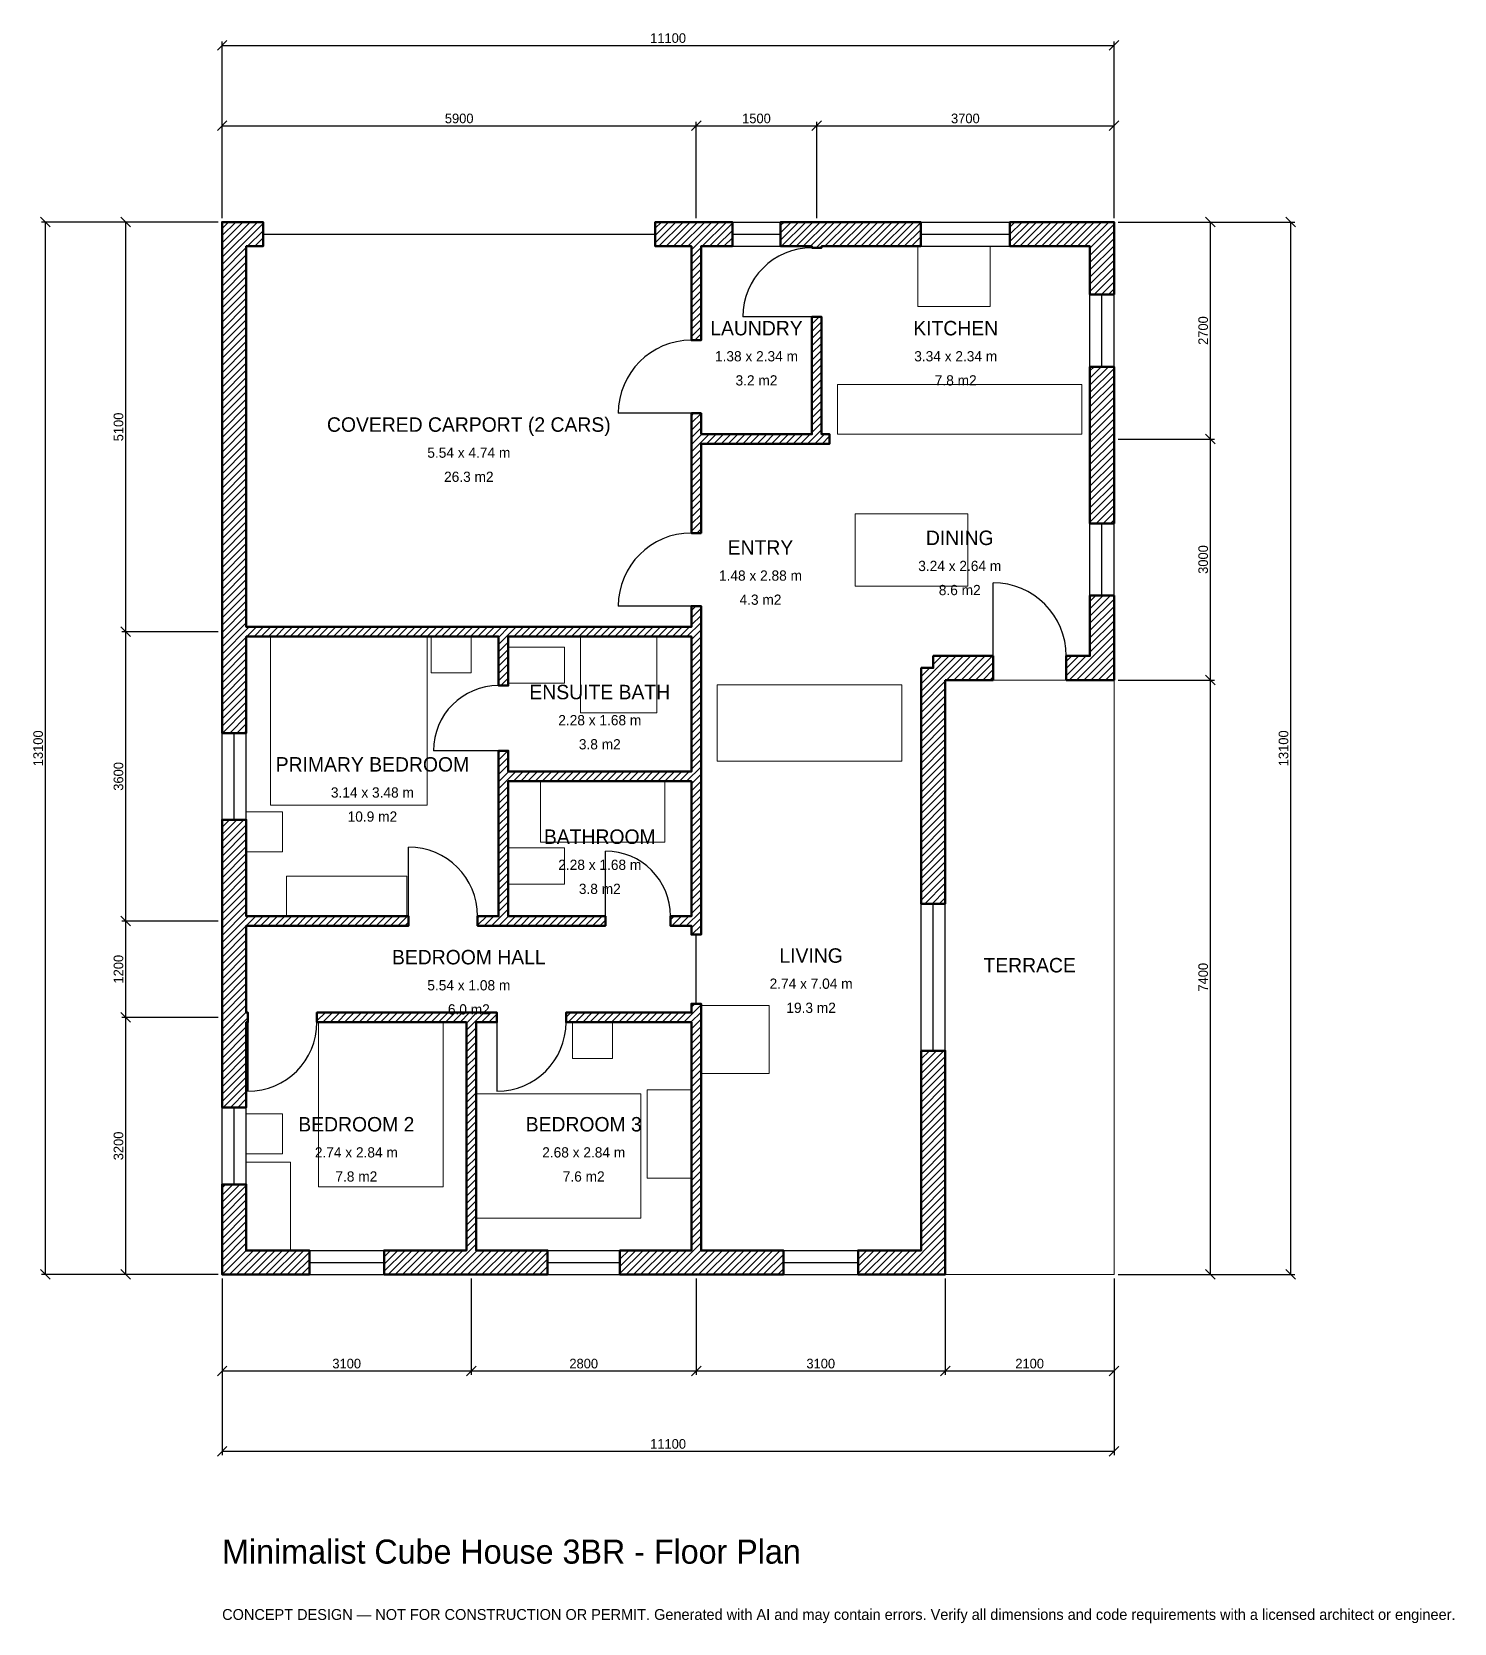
# Model space of a CAD drawing. Header units: millimetres. Extents: x -2369 to 15333, y -4341 to 15469.
import ezdxf
from ezdxf.enums import TextEntityAlignment as Align

# ---------------------------------------------------------------- set-up
doc = ezdxf.new("R2010")
doc.units = ezdxf.units.MM
doc.linetypes.add('DASHED', pattern=[1.524, 1.27, -0.254])
for name, color, linetype, lineweight in [('A-ANNO-DIMS', 1, 'Continuous', 13), ('A-ANNO-TEXT', 7, 'Continuous', 18), ('A-AREA-IDEN', 7, 'Continuous', 18), ('A-DOOR', 2, 'Continuous', 25), ('A-FLOR-FIXT', 9, 'Continuous', 13), ('A-FURN', 9, 'Continuous', 13), ('A-GLAZ', 4, 'Continuous', 25), ('A-SITE-PAVE', 8, 'Continuous', 13), ('A-WALL', 7, 'Continuous', 50), ('A-WALL-PATT', 8, 'Continuous', 13)]:
    doc.layers.add(name, color=color, linetype=linetype, lineweight=lineweight)
doc.dimstyles.new('PLAN', dxfattribs={"dimtxt": 120, "dimasz": 80, "dimexe": 50, "dimexo": 50, "dimgap": 30, "dimtad": 1, "dimdec": 0, "dimtsz": 60, "dimcen": 2.5, "dimclrd": 1, "dimclre": 1, "dimazin": 3, "dimtfac": 1, "dimtmove": 0, "dimatfit": 3})

msp = doc.modelspace()

# ---------------------------------------------------------------- hatches: boundary and pattern name
at = {"layer": 'A-WALL-PATT'}
h = msp.add_hatch(dxfattribs=at)
h.set_pattern_fill('ANSI31', color=8, scale=20)
h.paths.add_polyline_path([(3040, -0.001), (3040, 0), (2950, 0), (2015, 0), (2015, 300), (2950, 300), (3040, 300), (3040, 3140), (1180, 3140), (1180, 3260), (3040, 3260), (3160, 3260), (3420, 3260), (3420, 3140), (3160, 3140), (3160, 300), (3250, 300), (4050, 300), (4050, 0), (3250, 0), (3160, 0), (3160, -0.001), (3040, -0.001)])
h.paths.add_polyline_path([(300, 0), (300, -0.001), (0, -0.001), (0, 0), (-0.001, 0), (-0.001, 0), (-0.001, 300), (0, 300), (0, 1120), (300, 1120), (300, 300), (1085, 300), (1085, 0), (300, 0)])
h.paths.add_polyline_path([(0, 3050), (0, 3140), (-0.001, 3140), (-0.001, 3260), (0, 3260), (0, 3350), (0, 4250), (0, 4340), (-0.001, 4340), (-0.001, 4460), (0, 4460), (0, 4550), (0, 5660), (300, 5660), (300, 4550), (300, 4460), (2320, 4460), (2320, 4340), (300, 4340), (300, 4250), (300, 3350), (300, 3260), (320, 3260), (320, 3140), (300, 3140), (300, 3050), (300, 2080), (0, 2080), (0, 3050)])
h.paths.add_polyline_path([(0, 7850), (0, 7940), (-0.001, 7940), (-0.001, 8060), (0, 8060), (0, 8150), (0, 12800), (-0.001, 12800), (-0.001, 13100), (0, 13100), (0, 13100.001), (300, 13100.001), (300, 13100), (510, 13100), (510, 12800), (300, 12800), (300, 8150), (300, 8060), (3440, 8060), (3560, 8060), (5840, 8060), (5840, 8320), (5960, 8320), (5960, 8060), (5960, 7940), (5960, 7460), (5960, 7340), (5960, 6260), (5960, 6140), (5960, 4460), (5960, 4340), (5960, 4230), (5840, 4230), (5840, 4340), (5580, 4340), (5580, 4460), (5840, 4460), (5840, 6140), (3560, 6140), (3560, 4460), (4770, 4460), (4770, 4340), (3560, 4340), (3440, 4340), (3180, 4340), (3180, 4460), (3440, 4460), (3440, 6140), (3440, 6260), (3440, 6520), (3560, 6520), (3560, 6260), (5840, 6260), (5840, 7340), (5840, 7460), (5840, 7940), (3560, 7940), (3560, 7330), (3440, 7330), (3440, 7940), (300, 7940), (300, 7850), (300, 6740), (0, 6740), (0, 7850)])
h.paths.add_polyline_path([(5750, 13100), (5750, 13100), (5840, 13100), (5840, 13100.001), (5960, 13100.001), (5960, 13100), (6350, 13100), (6350, 12800), (6050, 12800), (6050, 12800), (5960, 12800), (5960, 11630), (5840, 11630), (5840, 12800), (5390, 12800), (5390, 13100), (5750, 13100)])
h.paths.add_polyline_path([(7250, 13100), (7340, 13100), (7340, 13100.001), (7460, 13100.001), (7460, 13100), (7550, 13100), (8695, 13100), (8695, 12800), (7550, 12800), (7460, 12800), (7460, 12780), (7340, 12780), (7340, 12800), (7250, 12800), (6950, 12800), (6950, 13100), (7250, 13100)])
h.paths.add_polyline_path([(10800, 13100), (10800, 13100.001), (11100, 13100.001), (11100, 13100), (11100.001, 13100), (11100.001, 12800), (11100, 12800), (11100, 12200), (10800, 12200), (10800, 12800), (9805, 12800), (9805, 13100), (10800, 13100)])
h.paths.add_polyline_path([(11100, 10250), (11100, 10250), (11100, 9350), (10800, 9350), (10800, 10550), (10800, 10550), (10800, 11300), (11100, 11300), (11100, 10250)])
h.paths.add_polyline_path([(11100, 7700), (11100.001, 7700), (11100.001, 7400), (11100, 7400), (11100, 7399.999), (10800, 7399.999), (10800, 7400), (10505, 7400), (10505, 7700), (10800, 7700), (10800, 8450), (11100, 8450), (11100, 7700)])
h.paths.add_polyline_path([(9000, 7400), (9000, 4615), (8700, 4615), (8700, 7550), (8850, 7550), (8850, 7700), (9595, 7700), (9595, 7400), (9000, 7400)])
h.paths.add_polyline_path([(9000, 300), (9000.001, 300), (9000.001, 0), (9000.001, 0), (9000, 0), (9000, -0.001), (8700, -0.001), (8700, 0), (7915, 0), (7915, 300), (8700, 300), (8700, 2785), (9000, 2785), (9000, 300)])
h.paths.add_polyline_path([(6050, 0), (5960, 0), (5960, -0.001), (5840, -0.001), (5840, 0), (5750, 0), (4950, 0), (4950, 300), (5750, 300), (5840, 300), (5840, 3140), (4280, 3140), (4280, 3260), (5840, 3260), (5840, 3370), (5960, 3370), (5960, 3260), (5960, 3140), (5960, 300), (6050, 300), (6985, 300), (6985, 0), (6050, 0)])
h.paths.add_polyline_path([(5960, 10460), (7340, 10460), (7340, 11920), (7460, 11920), (7460, 10460), (7560, 10460), (7560, 10340), (7460, 10340), (7340, 10340), (5960, 10340), (5960, 9230), (5840, 9230), (5840, 10340), (5840, 10460), (5840, 10720), (5960, 10720), (5960, 10460)])

# ---------------------------------------------------------------- linework, layer by layer
at = {"layer": 'A-DOOR', "linetype": 'DASHED'}
msp.add_line((510, 12950), (5390, 12950), dxfattribs=at)
at = {"layer": 'A-DOOR'}
for p, q in [((7340, 11920), (6480, 11920)), ((5840, 10720), (4930, 10720)), ((9595, 7700), (9595, 8610)), ((5840, 8320), (4930, 8320)), ((3440, 6520), (2630, 6520)), ((2320, 4460), (2320, 5320)), ((4770, 4460), (4770, 5270)), ((5900, 3370), (5900, 4230)), ((320, 3140), (320, 2280)), ((3420, 3140), (3420, 2280))]:
    msp.add_line(p, q, dxfattribs=at)
for centre, radius, start, end in [((7340, 11920), 860, 90, 180), ((5840, 10720), 910, 90, 180), ((5840, 8320), 910, 90, 180), ((9595, 7700), 910, 0, 90), ((3440, 6520), 810, 90, 180), ((2320, 4460), 860, 0, 90), ((4770, 4460), 810, 0, 90), ((320, 3140), 860, 270, 360), ((3420, 3140), 860, 270, 360)]:
    msp.add_arc(centre, radius, start, end, dxfattribs=at)
at = {"layer": 'A-FLOR-FIXT'}
for points in [[(7660, 10460), (10700, 10460), (10700, 11080), (7660, 11080)], [(4460, 6990), (5410, 6990), (5410, 7940), (4460, 7940)], [(3560, 7360), (4260, 7360), (4260, 7810), (3560, 7810)], [(3960, 5380), (5510, 5380), (5510, 6140), (3960, 6140)], [(3560, 4860), (4260, 4860), (4260, 5310), (3560, 5310)]]:
    msp.add_lwpolyline(points, close=True, dxfattribs=at)
at = {"layer": 'A-FURN'}
for points in [[(8660, 12050), (9560, 12050), (9560, 12800), (8660, 12800)], [(7880, 8570), (9280, 8570), (9280, 9470), (7880, 9470)], [(600, 5840), (2550, 5840), (2550, 7940), (600, 7940)], [(2600, 7490), (3100, 7490), (3100, 7940), (2600, 7940)], [(6160, 6390), (8460, 6390), (8460, 7340), (6160, 7340)], [(300, 5260), (750, 5260), (750, 5760), (300, 5760)], [(800, 4460), (2300, 4460), (2300, 4960), (800, 4960)], [(5960, 2500), (6810, 2500), (6810, 3350), (5960, 3350)], [(1200, 1090), (2750, 1090), (2750, 3140), (1200, 3140)], [(4360, 2690), (4860, 2690), (4860, 3140), (4360, 3140)], [(3160, 700), (5210, 700), (5210, 2250), (3160, 2250)], [(5290, 1200), (5840, 1200), (5840, 2300), (5290, 2300)], [(300, 1500), (750, 1500), (750, 2000), (300, 2000)], [(300, 300), (850, 300), (850, 1400), (300, 1400)]]:
    msp.add_lwpolyline(points, close=True, dxfattribs=at)
at = {"layer": 'A-GLAZ'}
for p, q in [((6350, 13100), (6950, 13100)), ((8695, 13100), (9805, 13100)), ((6350, 12950), (6950, 12950)), ((8695, 12950), (9805, 12950)), ((6350, 12800), (6950, 12800)), ((8695, 12800), (9805, 12800)), ((10800, 11300), (10800, 12200)), ((10950, 11300), (10950, 12200)), ((11100, 11300), (11100, 12200)), ((10800, 8450), (10800, 9350)), ((10950, 8450), (10950, 9350)), ((11100, 8450), (11100, 9350)), ((0, 5660), (0, 6740)), ((150, 5660), (150, 6740)), ((300, 5660), (300, 6740)), ((8700, 2785), (8700, 4615)), ((8850, 2785), (8850, 4615)), ((9000, 2785), (9000, 4615)), ((0, 1120), (0, 2080)), ((150, 1120), (150, 2080)), ((300, 1120), (300, 2080)), ((1085, 300), (2015, 300)), ((4050, 300), (4950, 300)), ((6985, 300), (7915, 300)), ((1085, 150), (2015, 150)), ((1085, 0), (2015, 0)), ((4050, 150), (4950, 150)), ((4050, 0), (4950, 0)), ((6985, 150), (7915, 150)), ((6985, 0), (7915, 0))]:
    msp.add_line(p, q, dxfattribs=at)
at = {"layer": 'A-SITE-PAVE', "linetype": 'DASHED'}
msp.add_lwpolyline([(9000, 0), (11100, 0), (11100, 7400), (9000, 7400)], close=True, dxfattribs=at)
at = {"layer": 'A-WALL'}
for points in [[(0, 7850), (0, 7940), (-0.001, 7940), (-0.001, 8060), (0, 8060), (0, 8150), (0, 12800), (-0.001, 12800), (-0.001, 13100), (0, 13100), (0, 13100.001), (300, 13100.001), (300, 13100), (510, 13100), (510, 12800), (300, 12800), (300, 8150), (300, 8060), (3440, 8060), (3560, 8060), (5840, 8060), (5840, 8320), (5960, 8320), (5960, 8060), (5960, 7940), (5960, 7460), (5960, 7340), (5960, 6260), (5960, 6140), (5960, 4460), (5960, 4340), (5960, 4230), (5840, 4230), (5840, 4340), (5580, 4340), (5580, 4460), (5840, 4460), (5840, 6140), (3560, 6140), (3560, 4460), (4770, 4460), (4770, 4340), (3560, 4340), (3440, 4340), (3180, 4340), (3180, 4460), (3440, 4460), (3440, 6140), (3440, 6260), (3440, 6520), (3560, 6520), (3560, 6260), (5840, 6260), (5840, 7340), (5840, 7460), (5840, 7940), (3560, 7940), (3560, 7330), (3440, 7330), (3440, 7940), (300, 7940), (300, 7850), (300, 6740), (0, 6740), (0, 7850)], [(5750, 13100), (5750, 13100), (5840, 13100), (5840, 13100.001), (5960, 13100.001), (5960, 13100), (6350, 13100), (6350, 12800), (6050, 12800), (6050, 12800), (5960, 12800), (5960, 11630), (5840, 11630), (5840, 12800), (5390, 12800), (5390, 13100), (5750, 13100)], [(7250, 13100), (7340, 13100), (7340, 13100.001), (7460, 13100.001), (7460, 13100), (7550, 13100), (8695, 13100), (8695, 12800), (7550, 12800), (7460, 12800), (7460, 12780), (7340, 12780), (7340, 12800), (7250, 12800), (6950, 12800), (6950, 13100), (7250, 13100)], [(10800, 13100), (10800, 13100.001), (11100, 13100.001), (11100, 13100), (11100.001, 13100), (11100.001, 12800), (11100, 12800), (11100, 12200), (10800, 12200), (10800, 12800), (9805, 12800), (9805, 13100), (10800, 13100)], [(5960, 10460), (7340, 10460), (7340, 11920), (7460, 11920), (7460, 10460), (7560, 10460), (7560, 10340), (7460, 10340), (7340, 10340), (5960, 10340), (5960, 9230), (5840, 9230), (5840, 10340), (5840, 10460), (5840, 10720), (5960, 10720), (5960, 10460)], [(11100, 10250), (11100, 10250), (11100, 9350), (10800, 9350), (10800, 10550), (10800, 10550), (10800, 11300), (11100, 11300), (11100, 10250)], [(11100, 7700), (11100.001, 7700), (11100.001, 7400), (11100, 7400), (11100, 7399.999), (10800, 7399.999), (10800, 7400), (10505, 7400), (10505, 7700), (10800, 7700), (10800, 8450), (11100, 8450), (11100, 7700)], [(9000, 7400), (9000, 4615), (8700, 4615), (8700, 7550), (8850, 7550), (8850, 7700), (9595, 7700), (9595, 7400), (9000, 7400)], [(0, 3050), (0, 3140), (-0.001, 3140), (-0.001, 3260), (0, 3260), (0, 3350), (0, 4250), (0, 4340), (-0.001, 4340), (-0.001, 4460), (0, 4460), (0, 4550), (0, 5660), (300, 5660), (300, 4550), (300, 4460), (2320, 4460), (2320, 4340), (300, 4340), (300, 4250), (300, 3350), (300, 3260), (320, 3260), (320, 3140), (300, 3140), (300, 3050), (300, 2080), (0, 2080), (0, 3050)], [(6050, 0), (5960, 0), (5960, -0.001), (5840, -0.001), (5840, 0), (5750, 0), (4950, 0), (4950, 300), (5750, 300), (5840, 300), (5840, 3140), (4280, 3140), (4280, 3260), (5840, 3260), (5840, 3370), (5960, 3370), (5960, 3260), (5960, 3140), (5960, 300), (6050, 300), (6985, 300), (6985, 0), (6050, 0)], [(3040, -0.001), (3040, 0), (2950, 0), (2015, 0), (2015, 300), (2950, 300), (3040, 300), (3040, 3140), (1180, 3140), (1180, 3260), (3040, 3260), (3160, 3260), (3420, 3260), (3420, 3140), (3160, 3140), (3160, 300), (3250, 300), (4050, 300), (4050, 0), (3250, 0), (3160, 0), (3160, -0.001), (3040, -0.001)], [(9000, 300), (9000.001, 300), (9000.001, 0), (9000.001, 0), (9000, 0), (9000, -0.001), (8700, -0.001), (8700, 0), (7915, 0), (7915, 300), (8700, 300), (8700, 2785), (9000, 2785), (9000, 300)], [(300, 0), (300, -0.001), (0, -0.001), (0, 0), (-0.001, 0), (-0.001, 0), (-0.001, 300), (0, 300), (0, 1120), (300, 1120), (300, 300), (1085, 300), (1085, 0), (300, 0)]]:
    msp.add_lwpolyline(points, close=True, dxfattribs=at)

# ---------------------------------------------------------------- texts
at = {"layer": 'A-ANNO-TEXT'}
for s, height, p in [('Minimalist Cube House 3BR - Floor Plan', 300, (0, -3600)), ('CONCEPT DESIGN — NOT FOR CONSTRUCTION OR PERMIT. Generated with AI and may contain errors. Verify all dimensions and code requirements with a licensed architect or engineer.', 135, (0, -4300))]:
    msp.add_text(s, height=height, dxfattribs=at).set_placement(p)
at = {"layer": 'A-AREA-IDEN'}
for s, height, p in [('LAUNDRY', 180, (6650, 11780)), ('KITCHEN', 180, (9130, 11780)), ('1.38 x 2.34 m', 127.5, (6650, 11430)), ('3.34 x 2.34 m', 127.5, (9130, 11430)), ('3.2 m2', 127.5, (6650, 11130)), ('7.8 m2', 127.5, (9130, 11130)), ('COVERED CARPORT (2 CARS)', 180, (3070, 10580)), ('5.54 x 4.74 m', 127.5, (3070, 10230)), ('26.3 m2', 127.5, (3070, 9930)), ('ENTRY', 180, (6700, 9050)), ('DINING', 180, (9180, 9170)), ('1.48 x 2.88 m', 127.5, (6700, 8700)), ('3.24 x 2.64 m', 127.5, (9180, 8820)), ('8.6 m2', 127.5, (9180, 8520)), ('4.3 m2', 127.5, (6700, 8400)), ('ENSUITE BATH', 180, (4700, 7250)), ('2.28 x 1.68 m', 127.5, (4700, 6900)), ('3.8 m2', 127.5, (4700, 6600)), ('PRIMARY BEDROOM', 180, (1870, 6350)), ('3.14 x 3.48 m', 127.5, (1870, 6000)), ('10.9 m2', 127.5, (1870, 5700)), ('BATHROOM', 180, (4700, 5450)), ('2.28 x 1.68 m', 127.5, (4700, 5100)), ('3.8 m2', 127.5, (4700, 4800)), ('BEDROOM HALL', 180, (3070, 3950)), ('LIVING', 180, (7330, 3970)), ('TERRACE', 180, (10050, 3850)), ('5.54 x 1.08 m', 127.5, (3070, 3600)), ('2.74 x 7.04 m', 127.5, (7330, 3620)), ('19.3 m2', 127.5, (7330, 3320)), ('6.0 m2', 127.5, (3070, 3300)), ('BEDROOM 2', 180, (1670, 1870)), ('BEDROOM 3', 180, (4500, 1870)), ('2.74 x 2.84 m', 127.5, (1670, 1520)), ('2.68 x 2.84 m', 127.5, (4500, 1520)), ('7.8 m2', 127.5, (1670, 1220)), ('7.6 m2', 127.5, (4500, 1220))]:
    msp.add_text(s, height=height, dxfattribs=at).set_placement(p, align=Align.MIDDLE_CENTER)

# ---------------------------------------------------------------- dimensions: what is measured, and where the dimension line sits
at = {"layer": 'A-ANNO-DIMS'}
for base, p1, p2, text in [((0, 15300), (0, 13100), (11100, 13100), '11100'), ((0, 14300), (0, 13100), (5900, 13100), '5900'), ((5900, 14300), (5900, 13100), (7400, 13100), '1500'), ((7400, 14300), (7400, 13100), (11100, 13100), '3700'), ((0, -1200), (0, 0), (3100, 0), '3100'), ((0, -2200), (0, 0), (11100, 0), '11100'), ((3100, -1200), (3100, 0), (5900, 0), '2800'), ((5900, -1200), (5900, 0), (9000, 0), '3100'), ((9000, -1200), (9000, 0), (11100, 0), '2100')]:
    msp.add_linear_dim(base=base, p1=p1, p2=p2, text=text, dimstyle='PLAN', dxfattribs=at).render()
for base, p1, p2, text in [((-2200, 0), (0, 0), (0, 13100), '13100'), ((-1200, 8000), (0, 8000), (0, 13100), '5100'), ((12300, 10400), (11100, 10400), (11100, 13100), '2700'), ((13300, 0), (11100, 0), (11100, 13100), '13100'), ((12300, 7400), (11100, 7400), (11100, 10400), '3000'), ((-1200, 4400), (0, 4400), (0, 8000), '3600'), ((12300, 0), (11100, 0), (11100, 7400), '7400'), ((-1200, 3200), (0, 3200), (0, 4400), '1200'), ((-1200, 0), (0, 0), (0, 3200), '3200')]:
    msp.add_linear_dim(base=base, p1=p1, p2=p2, angle=90, text=text, dimstyle='PLAN', dxfattribs=at).render()

doc.saveas('drawing.dxf')
